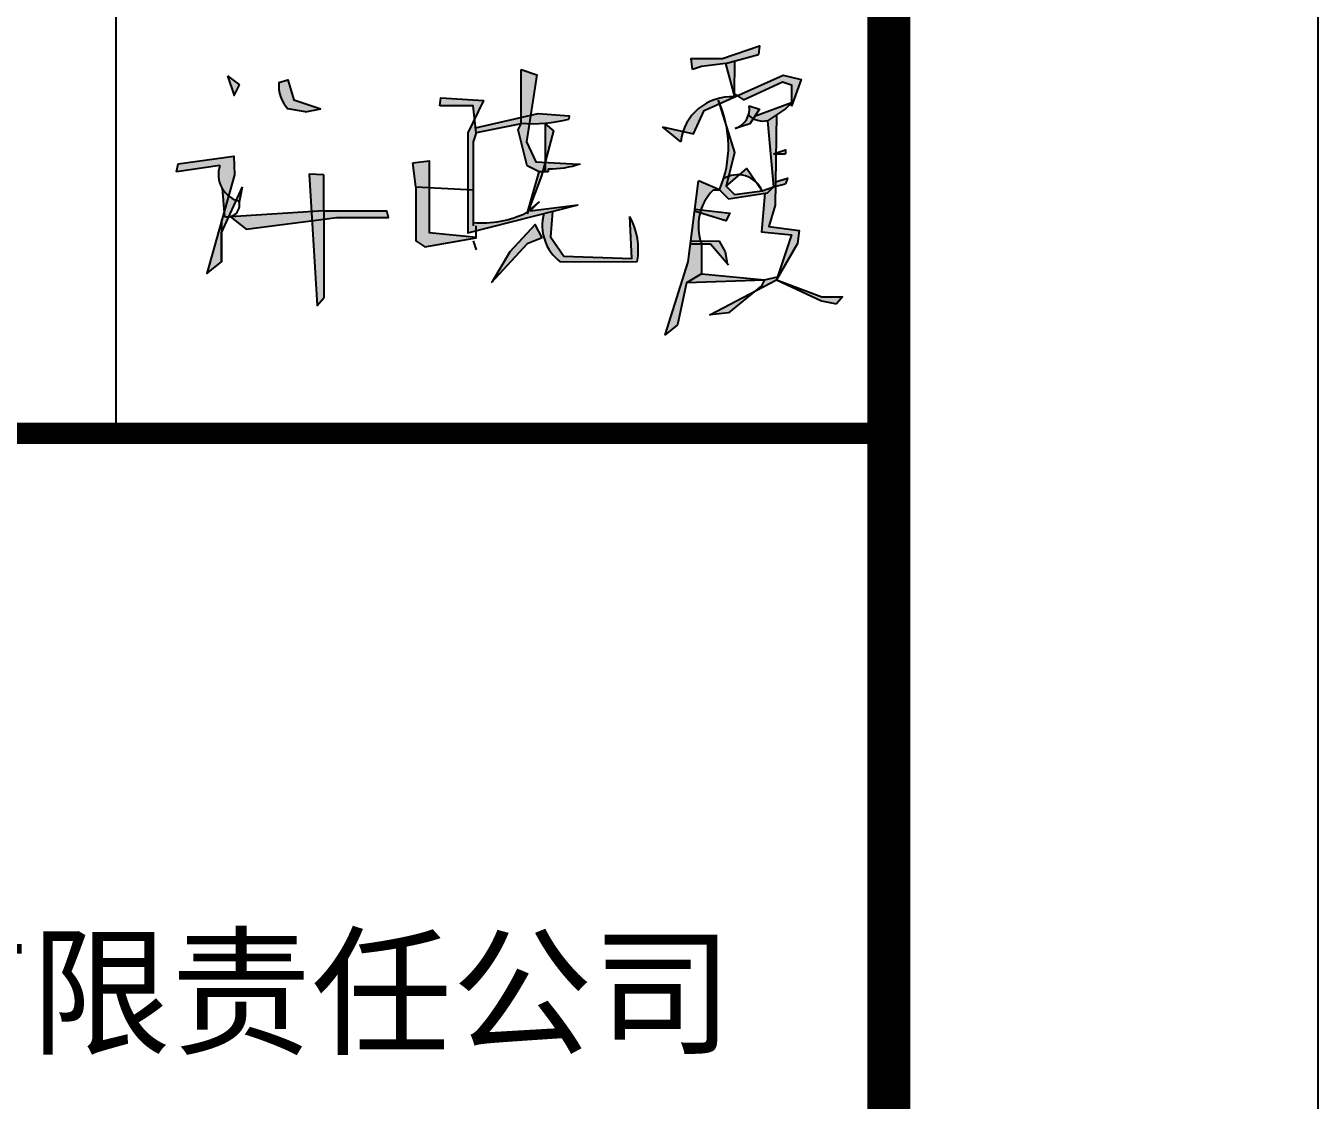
# Model space of a CAD drawing. Extents: x -409572 to -157272, y 600795 to 878326.
# Drawn here: x -161788 to -157272, y 720624 to 724380 of the extents above; entities that cross this region are included whole.
import ezdxf

# ---------------------------------------------------------------- set-up
doc = ezdxf.new("R2010")
doc.units = 0
doc.header["$LTSCALE"] = 1000
doc.header["$MEASUREMENT"] = 0
doc.layers.get('0').update_dxf_attribs({"linetype": 'CONTINUOUS'})
doc.layers.add('PP-PM-TK', color=7, linetype='CONTINUOUS')
doc.layers.add('PUB_TITLE', color=4, linetype='CONTINUOUS')
doc.styles.add('-黑体', font='simhei.ttf', dxfattribs={"width": 0.8})

msp = doc.modelspace()

# ---------------------------------------------------------------- hatches: boundary and pattern name
h = msp.add_hatch(color=7)
h.paths.add_polyline_path([(-159227.6, 724279.5), (-159224.3, 724310.8), (-159353.4, 724266.4), (-159463.4, 724266.4), (-159458.6, 724227), (-159427.1, 724237.5), (-159343.1, 724248)])
h.paths.add_polyline_path([(-159310.7, 724256.9), (-159343.1, 724248), (-159311.5, 724132.2, 0.339084), (-159491.4, 724010.6), (-159455, 724002.1), (-159416.9, 724084.5), (-159364.9, 724107.7), (-159368.7, 724119.9, -0.007958), (-159363.6, 724108.3), (-159301.2, 724136.1), (-159311.6, 724143)])
h.paths.add_polyline_path([(-159491.4, 724010.6), (-159563.6, 724027.5), (-159499.3, 723974.9, -0.051384)])
h.paths.add_polyline_path([(-159078.3, 724192.4), (-159141.8, 724207.2), (-159301.2, 724136.1), (-159280.1, 724122), (-159143.6, 724185), (-159112.1, 724174.5), (-159112.1, 724111.5), (-159112.1, 724099.3)])
h.paths.add_polyline_path([(-159133.1, 724090.5), (-159112.1, 724111.5), (-159241.7, 724062.7), (-159246.1, 724056.1, 0.176333), (-159195.3, 724049)])
h.paths.add_polyline_path([(-159224.3, 724088.8), (-159259.8, 724100.9, -0.3617), (-159309.1, 724020.9), (-159258.2, 724038)])
h.paths.add_polyline_path([(-159164.6, 724069.5), (-159196.1, 724048.5), (-159175.1, 723817.5), (-159168.2, 723819.2), (-159166.5, 723933), (-159175.1, 723933), (-159166.5, 723935.9)])
h.paths.add_polyline_path([(-159133.2, 723946.9), (-159166.5, 723935.9), (-159166.5, 723933), (-159133.2, 723933)])
h.paths.add_polyline_path([(-159126.8, 723847.8), (-159168, 723835), (-159168.2, 723819.2), (-159133.1, 723828)])
h.paths.add_polyline_path([(-159268.4, 723882), (-159294.9, 723859.3, -0.183463), (-159233.8, 723831.5)])
h.paths.add_polyline_path([(-159311.9, 723936.8), (-159338.5, 724022.6, -0.111139), (-159347, 723847.6, -0.042082), (-159332.5, 723854.1)])
h = msp.add_hatch(color=7)
h.paths.add_polyline_path([(-160001.6, 724208.6), (-160057.1, 724227), (-160057.1, 724060.2), (-160023.7, 724067.9)])
h.paths.add_polyline_path([(-159888.6, 724065.4), (-159997.2, 724074.1), (-160023.7, 724067.9), (-160028.4, 724038.2, 0.072186), (-159890.6, 724054.3)])
h.paths.add_polyline_path([(-160023.7, 724067.9), (-160057.1, 724060.2), (-160057.1, 724039.9, 0.014855), (-160028.4, 724038.2)])
h.paths.add_polyline_path([(-160057.1, 724060.2), (-160216.4, 724023.4), (-160214.6, 724006.5), (-160057.1, 724038)])
h.paths.add_polyline_path([(-160028.4, 724038.2, -0.014855), (-160057.1, 724039.9), (-160057.1, 724038), (-160067.6, 724017), (-160036.1, 723891), (-159994.1, 723870), (-159982.3, 723870), (-159973.5, 723902.9), (-160005.9, 723904.7), (-160038.5, 723974.2)])
h.paths.add_polyline_path([(-159944.4, 724012.7), (-159973.1, 724038), (-159973.1, 723904.7)])
h.paths.add_polyline_path([(-159856, 723896.1), (-159973.1, 723902.8), (-159973.1, 723870), (-159962.6, 723870), (-159962.2, 723880.7, 0.08877)])
h.paths.add_polyline_path([(-159986.2, 723855.3), (-159982.3, 723870), (-159994.1, 723870), (-160033.8, 723730.8), (-160032.8, 723731.7)])
h.paths.add_polyline_path([(-160188, 724118.9), (-160337.6, 724128.5), (-160340.6, 724101), (-160225.1, 724101), (-160219.8, 724053.9)])
h = msp.add_hatch(color=7)
h.paths.add_polyline_path([(-161040.9, 724174.3), (-161082.9, 724205.8), (-161059.4, 724136.6)])
h.paths.add_polyline_path([(-160526.4, 723733.3), (-160746.9, 723733.3), (-160746.9, 723703.9), (-160701, 723709.7), (-160520.6, 723709.7)])
h.paths.add_polyline_path([(-160746.9, 723859.3), (-160797.4, 723862), (-160789.4, 723730.6), (-160746.9, 723733.3)])
h.paths.add_polyline_path([(-160787.5, 723698.7), (-160789.4, 723730.6), (-161072.4, 723712.3), (-161018.2, 723669.3)])
h.paths.add_polyline_path([(-160746.9, 723703.9), (-160787.5, 723698.7), (-160769.4, 723402), (-160746.9, 723428.8)])
h.paths.add_polyline_path([(-160746.9, 723733.3), (-160789.4, 723730.6), (-160787.5, 723698.7), (-160746.9, 723703.9)])
h.paths.add_polyline_path([(-161103.9, 723656.9), (-161103.9, 723697.2), (-161155.1, 723513.9), (-161103.9, 723554.8)])
for points in [[(-160851.6, 724121.4), (-160872, 724191.5), (-160903.9, 724182.2, 0.201495), (-160872.5, 724090.6), (-160809.9, 724079.8), (-160757.4, 724090.3)], [(-159907.3, 723575), (-159954.9, 723642.4), (-159947.8, 723731.5), (-159977.9, 723723.8, 0.301702), (-159920.6, 723555), (-159651.1, 723555.7, 0.17038), (-159677.4, 723713.4), (-159670.3, 723567)]]:
    msp.add_hatch(color=7).paths.add_polyline_path(points)
h = msp.add_hatch(color=7)
h.paths.add_polyline_path([(-160378.7, 723907.8), (-160435.1, 723901.5), (-160424.6, 723817.5), (-160378.7, 723815.1)])
h.paths.add_polyline_path([(-160378.7, 723815.1), (-160424.6, 723817.5), (-160424.6, 723628.5), (-160393.1, 723607.5), (-160214.6, 723639), (-160214.6, 723641.9), (-160378.7, 723657.3)])
h.paths.add_polyline_path([(-160225.1, 723975), (-160214.6, 724006.5), (-160219.8, 724053.9), (-160243.5, 724005.6), (-160243.5, 723808), (-160225.1, 723807)])
h = msp.add_hatch(color=7)
h.paths.add_polyline_path([(-161058.7, 723858.9), (-161061.2, 723924.9), (-161255.6, 723897.2), (-161261.4, 723869.8), (-161109.5, 723891.5, 0.316502), (-161079.1, 723785.8)])
h.paths.add_polyline_path([(-161079.1, 723785.8, -0.093478), (-161102.1, 723812.8), (-161094.9, 723729.4)])
h = msp.add_hatch(color=7)
h.paths.add_polyline_path([(-159332.5, 723854.1, 0.049956), (-159349.6, 723846.1, -0.027433), (-159364.1, 723807), (-159332.6, 723775.5), (-159196.1, 723796.5), (-159175.1, 723817.5), (-159214.7, 723803.4), (-159311.6, 723790.5), (-159341.1, 723819.7)])
h.paths.add_polyline_path([(-159294.9, 723859.3, 0.101611), (-159332.5, 723854.1), (-159341.1, 723819.7)])
h = msp.add_hatch(color=7)
h.paths.add_polyline_path([(-161051.8, 723770.4, -0.082397), (-161079.1, 723785.8), (-161094.9, 723729.4), (-161093.5, 723713.7, 0.090989), (-161078.4, 723712.6)])
h.paths.add_polyline_path([(-161078.4, 723712.6, -0.090989), (-161093.5, 723713.7), (-161094.9, 723729.4), (-161103.9, 723697.2), (-161103.9, 723656.9)])
h.paths.add_polyline_path([(-161030.4, 723817.3), (-161051.8, 723770.4, 0.031194), (-161040.4, 723767.1)])
h = msp.add_hatch(color=7)
h.paths.add_polyline_path([(-159427.1, 723618, -0.289345), (-159385.3, 723807.3), (-159364.1, 723807), (-159437.6, 723838.5), (-159473.5, 723554.9), (-159554.2, 723300.2), (-159511.1, 723334.5), (-159479.6, 723481.5), (-159427.1, 723513)])
h.paths.add_polyline_path([(-159427.1, 723513), (-159477.6, 723482.7), (-159206.6, 723492)])
h.paths.add_polyline_path([(-159239.6, 723452.6), (-159397.1, 723369.8), (-159332.6, 723376.5)])
h.paths.add_polyline_path([(-159164.6, 723492), (-159161.1, 723502.5), (-159206.6, 723492), (-159217.1, 723471), (-159239.6, 723452.6)])
h.paths.add_polyline_path([(-159085.8, 723664.5), (-159191.1, 723678.5), (-159169.2, 723752.8), (-159168.2, 723819.2), (-159175.1, 723817.5), (-159196.1, 723796.5), (-159205.8, 723795), (-159217.1, 723660), (-159112.1, 723649.5), (-159164.6, 723492), (-159091.8, 723619.3)])
h.paths.add_polyline_path([(-158933.6, 723432.9), (-159006.2, 723432.9), (-159164.6, 723492), (-159007.1, 723418.5), (-158954.6, 723408)])
h = msp.add_hatch(color=7)
h.paths.add_polyline_path([(-160225.1, 723807), (-160243.5, 723808), (-160243.5, 723656.1), (-159857.6, 723754.5), (-160025.6, 723733.5), (-159994.1, 723765), (-160032.8, 723731.7), (-160036.1, 723723), (-160033.8, 723730.8), (-160038.1, 723727.2, -0.135109), (-160225.1, 723692.8)])
h.paths.add_polyline_path([(-160007.9, 723686.1), (-160096.6, 723589.5), (-160158.2, 723485.7), (-160036.1, 723618), (-159983.6, 723639)])
h = msp.add_hatch(color=7)
h.paths.add_polyline_path([(-159327.7, 723724.7), (-159428.4, 723737.2, 0.015252), (-159431.6, 723726.6), (-159342.3, 723698.8)])
h.paths.add_polyline_path([(-159365, 723627.6), (-159430.5, 723628.5, 0.015189), (-159427.1, 723618), (-159395.6, 723618), (-159336.5, 723549.1), (-159343.9, 723590.4)])

# ---------------------------------------------------------------- linework, layer by layer
at = {"color": 7}
for p, q in [((-159311.6, 724143), (-159310.7, 724256.9)), ((-159112.1, 724111.5), (-159241.7, 724062.7)), ((-159112.1, 724099.3), (-159112.1, 724111.5)), ((-160067.6, 724017), (-160057.1, 724038)), ((-159962.2, 723880.7), (-159962.6, 723870)), ((-159341.1, 723819.7), (-159311.6, 723790.5)), ((-159214.7, 723803.4), (-159175.1, 723817.5)), ((-159385.3, 723807.3), (-159364.1, 723807)), ((-159311.6, 723790.5), (-159214.7, 723803.4)), ((-159994.1, 723765), (-160038.1, 723727.2))]:
    msp.add_line(p, q, dxfattribs=at)
for points in [[(-159458.6, 724227), (-159463.4, 724266.4), (-159353.4, 724266.4), (-159224.3, 724310.8), (-159227.6, 724279.5)], [(-160057.1, 724227), (-160001.6, 724208.6), (-160038.5, 723974.2), (-160005.9, 723904.7), (-159856, 723896.1)], [(-161082.9, 724205.8), (-161059.4, 724136.6), (-161040.9, 724174.3)], [(-160903.9, 724182.2), (-160872, 724191.5), (-160851.6, 724121.4), (-160757.4, 724090.3)], [(-159563.6, 724027.5), (-159455, 724002.1), (-159416.9, 724084.5), (-159141.8, 724207.2), (-159078.3, 724192.4), (-159112.1, 724099.3)], [(-160340.6, 724101), (-160337.6, 724128.5), (-160188, 724118.9), (-160243.5, 724005.6), (-160243.5, 723656.1), (-159857.6, 723754.5)], [(-159368.7, 724119.9), (-159311.9, 723936.8), (-159341.1, 723819.7), (-159268.4, 723882), (-159214.7, 723803.4)], [(-159259.8, 724100.9), (-159224.3, 724088.8), (-159258.2, 724038), (-159309.1, 724020.9)], [(-160216.4, 724023.4), (-159997.2, 724074.1), (-159888.6, 724065.4), (-159890.6, 724054.3)], [(-159973.1, 724038), (-159944.4, 724012.7), (-159986.2, 723855.3), (-160036.1, 723723)], [(-159164.6, 724069.5), (-159169.2, 723752.8), (-159191.1, 723678.5), (-159085.8, 723664.5), (-159091.8, 723619.3), (-159164.6, 723492), (-159006.2, 723432.9), (-158933.6, 723432.9), (-158954.6, 723408)], [(-159175.1, 723933), (-159133.2, 723946.9), (-159133.2, 723933)], [(-161261.4, 723869.8), (-161255.6, 723897.2), (-161061.2, 723924.9), (-161058.7, 723858.9), (-161155.1, 723513.9), (-161103.9, 723554.8), (-161103.9, 723656.9), (-161030.4, 723817.3)], [(-160435.1, 723901.5), (-160378.7, 723907.8), (-160378.7, 723657.3), (-160214.6, 723641.9)], [(-160746.9, 723859.3), (-160797.4, 723862), (-160769.4, 723402), (-160746.9, 723428.8)], [(-159511.1, 723334.5), (-159554.2, 723300.2), (-159473.5, 723554.9), (-159437.6, 723838.5)], [(-159168, 723835), (-159126.8, 723847.8), (-159133.1, 723828)], [(-161072.4, 723712.3), (-161018.2, 723669.3), (-160701, 723709.7), (-160520.6, 723709.7), (-160526.4, 723733.3)], [(-159947.8, 723731.5), (-159954.9, 723642.4), (-159907.3, 723575), (-159670.3, 723567), (-159677.4, 723713.4)], [(-159450.1, 723739.8), (-159327.7, 723724.7), (-159342.3, 723698.8), (-159451, 723732.6)], [(-159983.6, 723639), (-160007.9, 723686.1), (-160096.6, 723589.5), (-160158.2, 723485.7)], [(-159464.1, 723629), (-159365, 723627.6), (-159343.9, 723590.4), (-159336.5, 723549.1)], [(-159477.6, 723482.7), (-159206.6, 723492)], [(-159332.6, 723376.5), (-159397.1, 723369.8), (-159164.6, 723492)]]:
    msp.add_lwpolyline(points, dxfattribs=at)
for points in [[(-159343.1, 724248, 0), (-159227.6, 724279.5, 0)], [(-160057.1, 724038, 0), (-160057.1, 724227, 0)], [(-159343.1, 724248, 0), (-159427.1, 724237.5, 0), (-159458.6, 724227, 0)], [(-159343.1, 724248, 0), (-159311.6, 724132.5, 0)], [(-161082.9, 724205.8, 0), (-161040.9, 724174.3, 0)], [(-159311.6, 724143, 0), (-159280.1, 724122, 0), (-159143.6, 724185, 0), (-159112.1, 724174.5, 0), (-159112.1, 724111.5, 0), (-159133.1, 724090.5, 0), (-159196.1, 724048.5, 0), (-159175.1, 723817.5, 0), (-159133.1, 723828, 0)], [(-160809.9, 724079.8, 0), (-160872.5, 724090.6, 0)], [(-160809.9, 724079.8, 0), (-160757.4, 724090.3, 0)], [(-160214.6, 724006.5, 0), (-160225.1, 724101, 0), (-160340.6, 724101, 0)], [(-160057.1, 724038, 0), (-160214.6, 724006.5, 0), (-160225.1, 723975, 0), (-160225.1, 723681, 0)], [(-159973.1, 724038, 0), (-159973.1, 723870, 0)], [(-160036.1, 723723, 0), (-159994.1, 723870, 0), (-160036.1, 723891, 0), (-160067.6, 724017, 0)], [(-159499.3, 723974.9, 0), (-159563.6, 724027.5, 0)], [(-160424.6, 723817.5, 0), (-160435.1, 723901.5, 0)], [(-159175.1, 723933, 0), (-159133.1, 723933, 0)], [(-161109.5, 723891.5, 0), (-161261.4, 723869.8, 0)], [(-160746.9, 723733.3, 0), (-160746.9, 723859.3, 0)], [(-159962.6, 723870, 0), (-159994.1, 723870, 0)], [(-161102.1, 723812.8, 0), (-161093.4, 723712.3, 0)], [(-161040.9, 723764.8, 0), (-161030.4, 723817.3, 0)], [(-160424.6, 723817.5, 0), (-160225.1, 723807, 0)], [(-160424.6, 723817.5, 0), (-160424.6, 723628.5, 0), (-160393.1, 723607.5, 0), (-160214.6, 723639, 0), (-160214.6, 723681, 0)], [(-159364.1, 723807, 0), (-159437.6, 723838.5, 0)], [(-159364.1, 723807, 0), (-159332.6, 723775.5, 0), (-159196.1, 723796.5, 0), (-159175.1, 723817.5, 0)], [(-159205.8, 723795, 0), (-159217.1, 723660, 0), (-159112.1, 723649.5, 0), (-159164.6, 723492, 0), (-159007.1, 723418.5, 0), (-158954.6, 723408, 0)], [(-160746.9, 723733.3, 0), (-161072.4, 723712.3, 0)], [(-160746.9, 723733.3, 0), (-160526.4, 723733.3, 0)], [(-160746.9, 723733.3, 0), (-160746.9, 723428.8, 0)], [(-159994.1, 723765, 0), (-160025.6, 723733.5, 0)], [(-160025.6, 723733.5, 0), (-159857.6, 723754.5, 0)], [(-161103.9, 723701.8, 0), (-161103.9, 723554.8, 0)], [(-159983.6, 723639, 0), (-160036.1, 723618, 0), (-160162.1, 723481.5, 0)], [(-160225.1, 723628.5, 0), (-160214.6, 723597, 0)], [(-159465.5, 723618, 0), (-159395.6, 723618, 0)], [(-159427.1, 723618, 0), (-159427.1, 723513, 0), (-159206.6, 723492, 0), (-159217.1, 723471, 0), (-159332.6, 723376.5, 0)], [(-159395.6, 723618, 0), (-159332.6, 723544.5, 0)], [(-159920.6, 723555, 0), (-159651.1, 723555.7, 0)], [(-159427.1, 723513, 0), (-159479.6, 723481.5, 0), (-159511.1, 723334.5, 0)], [(-159206.6, 723492, 0), (-159161.1, 723502.5, 0)]]:
    msp.add_polyline3d(points, dxfattribs=at)
for centre, radius, start, end in [((-160779.3, 724173.7), 124.9, 176.1421, 221.7113), ((-159322.1, 723954), 178.5, 86.633, 173.29), ((-159712.8, 723958.4), 380.1, 336.5406, 25.151), ((-159332.6, 724090.5), 73.5, 288.435, 8.131), ((-160015.1, 724521), 483, 265.03, 284.931), ((-159211, 724122.3), 75, 227.5837, 282.11), ((-161019.2, 723860.3), 95.6, 160.9158, 257.184), ((-159952.1, 724185), 304.5, 268.091, 289.654), ((-159301.1, 723765), 94.5, 23.963, 122.005), ((-159256.4, 723679.6), 181.4, 135.2732, 199.8234), ((-161082.9, 723754.3), 42, 255.964, 14.036), ((-160193.9, 724049.7), 358.2, 265.0164, 295.7948), ((-159822.1, 723682.6), 161.2, 165.1869, 232.3416), ((-159889.1, 723597), 241.5, 350.134, 28.811)]:
    msp.add_arc(centre, radius, start, end, dxfattribs=at)
at = {"layer": 'PP-PM-TK', "color": 4, "const_width": 30}
msp.add_lwpolyline([(-167022, 722955.2), (-158772, 722955.2)], dxfattribs=at)
at = {"layer": 'PUB_TITLE', "color": 4}
for p, q in [((-161472.1, 722955.2), (-161472.1, 733455.2)), ((-167022, 722955.2), (-158772, 722955.2))]:
    msp.add_line(p, q, dxfattribs=at)
at = {"layer": 'PUB_TITLE'}
msp.add_lwpolyline([(-409572, 697059), (-157272, 697059), (-157272, 786159), (-409572, 786159)], close=True, dxfattribs=at)
at = {"layer": 'PUB_TITLE', "const_width": 150}
msp.add_lwpolyline([(-405822, 698559), (-158772, 698559), (-158772, 784659), (-405822, 784659)], close=True, dxfattribs=at)
at = {"layer": 'PUB_TITLE', "color": 4, "const_width": 75}
msp.add_lwpolyline([(-167022, 722955.2), (-158772, 722955.2)], dxfattribs=at)

# ---------------------------------------------------------------- texts
at = {"layer": 'PUB_TITLE', "color": 255, "style": '-黑体'}
msp.add_text('安徽茶之源机械研发有限责任公司', height=360, dxfattribs=at).set_placement((-166682.4, 720821.5))

doc.saveas('drawing.dxf')
